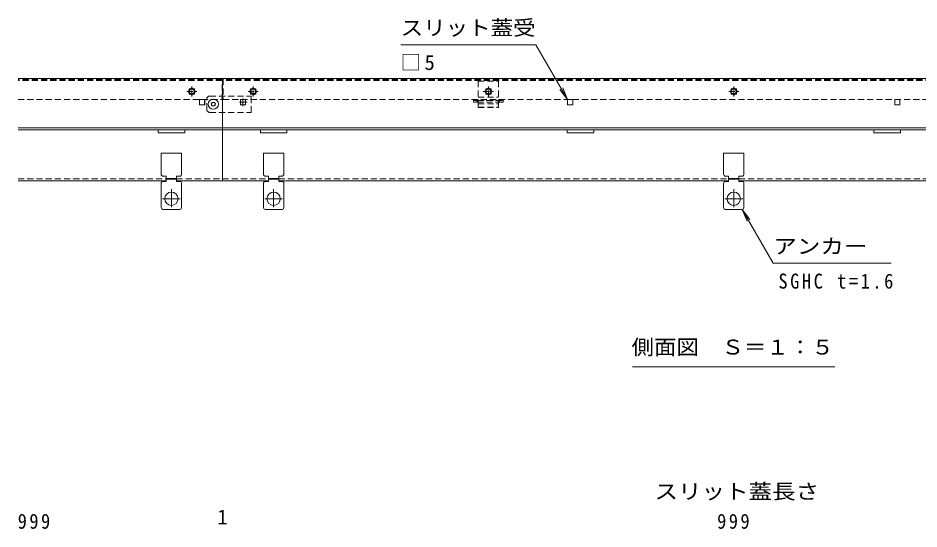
# Model space of a CAD drawing. Units: millimetres at full size, sheet at 1:5. Extents: x -1624 to 1942, y -1375 to 1322.
# Drawn here: x -1575 to -694, y -138 to 362 of the extents above; entities that cross this region are included whole.
import ezdxf
from ezdxf.enums import TextEntityAlignment as Align

# ---------------------------------------------------------------- set-up
doc = ezdxf.new("R2010")
doc.units = ezdxf.units.MM
doc.header["$LTSCALE"] = 5
doc.linetypes.add('CHAIN1', pattern=[8, 5, -1, 1, -1])
doc.linetypes.add('DASHED1', pattern=[1.8, 1.2, -0.6])
for name, color, linetype, lineweight in [('E-2', 3, 'Continuous', 18), ('E-3', 4, 'Continuous', 18), ('E-4', 7, 'Continuous', 18), ('E-5', 7, 'Continuous', 18), ('E-7', 134, 'DASHED1', 9), ('E-8', 5, 'Continuous', 9), ('E-9', 2, 'Continuous', 18), ('E-A', 134, 'DASHED1', 9), ('E-B', 1, 'Continuous', 9), ('E-C', 2, 'Continuous', 18)]:
    doc.layers.add(name, color=color, linetype=linetype, lineweight=lineweight)
doc.styles.add('ＭＳ ゴシック', font='')
doc.styles.get('ＭＳ ゴシック').set_extended_font_data('MS Gothic')

msp = doc.modelspace()

# ---------------------------------------------------------------- linework, layer by layer
at = {"layer": 'E-2', "linetype": 'DASHED1'}
for p, q in [((-1375.52, 301.752), (-1575.02, 301.752)), ((-1375.52, 301.052), (-1575.02, 301.052)), ((-1375.52, 300.352), (-1575.02, 300.352)), ((-1375.52, 281.752), (-1375.52, 301.752)), ((-375.52, 301.752), (-1374.52, 301.752)), ((-375.52, 301.052), (-1374.52, 301.052)), ((-375.52, 300.352), (-1374.52, 300.352)), ((-1407.62, 292.252), (-1405.956, 292.252)), ((-1407.62, 290.587), (-1407.62, 292.252)), ((-1405.02, 284.702), (-1405.02, 294.602)), ((-1404.085, 292.252), (-1402.42, 292.252)), ((-1402.42, 292.252), (-1402.42, 290.587)), ((-1347.62, 292.252), (-1345.956, 292.252)), ((-1347.62, 290.587), (-1347.62, 292.252)), ((-1345.02, 284.702), (-1345.02, 294.602)), ((-1344.085, 292.252), (-1342.42, 292.252)), ((-1342.42, 292.252), (-1342.42, 290.587)), ((-1117.62, 292.252), (-1115.956, 292.252)), ((-1117.62, 290.587), (-1117.62, 292.252)), ((-1115.02, 284.702), (-1115.02, 294.602)), ((-1114.085, 292.252), (-1112.42, 292.252)), ((-1112.42, 292.252), (-1112.42, 290.587)), ((-877.62, 292.252), (-875.956, 292.252)), ((-877.62, 290.587), (-877.62, 292.252)), ((-875.02, 284.702), (-875.02, 294.602)), ((-874.085, 292.252), (-872.42, 292.252)), ((-872.42, 292.252), (-872.42, 290.587)), ((-1409.97, 289.652), (-1400.07, 289.652)), ((-1407.62, 287.052), (-1407.62, 288.717)), ((-1405.956, 287.052), (-1407.62, 287.052)), ((-1402.42, 287.052), (-1404.085, 287.052)), ((-1402.42, 288.717), (-1402.42, 287.052)), ((-1349.97, 289.652), (-1340.07, 289.652)), ((-1347.62, 287.052), (-1347.62, 288.717)), ((-1345.956, 287.052), (-1347.62, 287.052)), ((-1342.42, 287.052), (-1344.085, 287.052)), ((-1342.42, 288.717), (-1342.42, 287.052)), ((-1119.97, 289.652), (-1110.07, 289.652)), ((-1117.62, 287.052), (-1117.62, 288.717)), ((-1115.956, 287.052), (-1117.62, 287.052)), ((-1112.42, 287.052), (-1114.085, 287.052)), ((-1112.42, 288.717), (-1112.42, 287.052)), ((-879.97, 289.652), (-870.07, 289.652)), ((-877.62, 287.052), (-877.62, 288.717)), ((-875.956, 287.052), (-877.62, 287.052)), ((-872.42, 287.052), (-874.085, 287.052)), ((-872.42, 288.717), (-872.42, 287.052)), ((-1575.02, 281.752), (-1375.52, 281.752))]:
    msp.add_line(p, q, dxfattribs=at)
at = {"layer": 'E-2', "color": 4, "linetype": 'DASHED1'}
for p, q in [((-1125.02, 299.752), (-1105.02, 299.752)), ((-1125.02, 299.752), (-1125.02, 280.852)), ((-1105.02, 299.752), (-1105.02, 280.852)), ((-1407.62, 292.252), (-1402.42, 292.252)), ((-1407.62, 292.252), (-1407.62, 287.052)), ((-1402.42, 292.252), (-1402.42, 287.052)), ((-1347.62, 292.252), (-1342.42, 292.252)), ((-1347.62, 292.252), (-1347.62, 287.052)), ((-1342.42, 292.252), (-1342.42, 287.052)), ((-1117.62, 292.252), (-1117.62, 287.052)), ((-1112.42, 292.252), (-1117.62, 292.252)), ((-1112.42, 287.052), (-1112.42, 292.252)), ((-877.62, 292.252), (-872.42, 292.252)), ((-877.62, 292.252), (-877.62, 287.052)), ((-872.42, 292.252), (-872.42, 287.052)), ((-1407.62, 287.052), (-1402.42, 287.052)), ((-1347.62, 287.052), (-1342.42, 287.052)), ((-1125.02, 284.216), (-1105.02, 284.216)), ((-1125.02, 284.009), (-1105.02, 284.009)), ((-1117.62, 287.052), (-1112.42, 287.052)), ((-877.62, 287.052), (-872.42, 287.052)), ((-1125.02, 280.852), (-1125.02, 279.352)), ((-1125.02, 280.752), (-1105.02, 280.752)), ((-1125.02, 279.352), (-1125.02, 273.912)), ((-1125.02, 277.552), (-1105.02, 277.552)), ((-1125.02, 274.265), (-1105.02, 274.265)), ((-1125.02, 273.912), (-1105.02, 273.912)), ((-1105.02, 280.852), (-1105.02, 279.352)), ((-1105.02, 279.352), (-1105.02, 273.912))]:
    msp.add_line(p, q, dxfattribs=at)
at = {"layer": 'E-2', "linetype": 'DASHED1'}
msp.add_lwpolyline([(-1374.52, 301.752), (-1374.52, 281.752), (-375.52, 281.752)], dxfattribs=at)
for points in [[(-1408.556, 289.652), (-1405.02, 293.188), (-1401.485, 289.652), (-1405.02, 286.116)], [(-1348.556, 289.652), (-1345.02, 293.188), (-1341.485, 289.652), (-1345.02, 286.116)], [(-1118.556, 289.652), (-1115.02, 293.188), (-1111.485, 289.652), (-1115.02, 286.116)], [(-878.556, 289.652), (-875.02, 293.188), (-871.485, 289.652), (-875.02, 286.116)]]:
    msp.add_lwpolyline(points, close=True, dxfattribs=at)
for centre in [(-1405.02, 289.652), (-1345.02, 289.652), (-1115.02, 289.652), (-875.02, 289.652)]:
    msp.add_circle(centre, 2.35, dxfattribs=at)
for centre, start, end in [((-1405.02, 289.652), 146.36488, 213.63512), ((-1405.02, 289.652), 56.36488, 123.63512), ((-1405.02, 289.652), 326.36488, 33.63512), ((-1345.02, 289.652), 146.36488, 213.63512), ((-1345.02, 289.652), 56.36488, 123.63512), ((-1345.02, 289.652), 326.36488, 33.63512), ((-1115.02, 289.652), 146.36488, 213.63512), ((-1115.02, 289.652), 56.36488, 123.63512), ((-1115.02, 289.652), 326.36488, 33.63512), ((-875.02, 289.652), 146.36488, 213.63512), ((-875.02, 289.652), 56.36488, 123.63512), ((-875.02, 289.652), 326.36488, 33.63512), ((-1405.02, 289.652), 236.36488, 303.63512), ((-1345.02, 289.652), 236.36488, 303.63512), ((-1115.02, 289.652), 236.36488, 303.63512), ((-875.02, 289.652), 236.36488, 303.63512)]:
    msp.add_arc(centre, 2.55, start, end, dxfattribs=at)
at = {"layer": 'E-3'}
for p, q in [((-1375.02, 302.252), (-1575.02, 302.252)), ((-1129.62, 281.052), (-1129.62, 279.352)), ((-1125.92, 281.052), (-1129.62, 281.052)), ((-1129.62, 279.352), (-1125.92, 279.352)), ((-1125.92, 279.352), (-1125.92, 281.052)), ((-1104.12, 281.052), (-1104.12, 279.352)), ((-1100.42, 281.052), (-1104.12, 281.052)), ((-1104.12, 279.352), (-1100.42, 279.352)), ((-1100.42, 279.352), (-1100.42, 281.052)), ((-1575.02, 254.252), (-1375.02, 254.252)), ((-1575.02, 252.252), (-1375.02, 252.252)), ((-1375.02, 254.252), (-375.02, 254.252)), ((-1375.02, 252.252), (-375.02, 252.252)), ((-1575.02, 202.252), (-1430.02, 202.252)), ((-1420.02, 202.252), (-1375.02, 202.252)), ((-1375.02, 202.252), (-1330.02, 202.252)), ((-1320.02, 202.252), (-880.02, 202.252)), ((-870.02, 202.252), (-430.02, 202.252))]:
    msp.add_line(p, q, dxfattribs=at)
at = {"layer": 'E-3', "linetype": 'DASHED1'}
for p, q in [((-1575.02, 204.252), (-1430.02, 204.252)), ((-1420.02, 204.252), (-1375.02, 204.252)), ((-1375.02, 204.252), (-1330.02, 204.252)), ((-1320.02, 204.252), (-880.02, 204.252)), ((-870.02, 204.252), (-430.02, 204.252))]:
    msp.add_line(p, q, dxfattribs=at)
at = {"layer": 'E-3'}
msp.add_lwpolyline([(-375.02, 302.252), (-1375.02, 302.252), (-1375.02, 202.252)], dxfattribs=at)
for points in [[(-1392.445, 276.752), (-1397.595, 276.752), (-1397.595, 281.902), (-1392.445, 281.902)], [(-1352.445, 276.752), (-1357.595, 276.752), (-1357.595, 281.902), (-1352.445, 281.902)], [(-1037.595, 276.752), (-1032.445, 276.752), (-1032.445, 281.902), (-1037.595, 281.902)], [(-717.595, 276.752), (-712.445, 276.752), (-712.445, 281.902), (-717.595, 281.902)]]:
    msp.add_lwpolyline(points, close=True, dxfattribs=at)
at = {"layer": 'E-5'}
for p, q in [((-1200.777, 335.296), (-1068.434, 335.296)), ((-1068.434, 335.296), (-1037.52, 281.752)), ((-1037.52, 281.752), (-1045.13, 291.669)), ((-1037.52, 281.752), (-1042.304, 293.3)), ((-866.77, 174.252), (-861.987, 162.703)), ((-836.34, 121.545), (-721.16, 121.545)), ((-974.02, 20.335), (-776.02, 20.335))]:
    msp.add_line(p, q, dxfattribs=at)
msp.add_lwpolyline([(-836.34, 121.545), (-866.77, 174.252), (-859.161, 164.335)], dxfattribs=at)
at = {"layer": 'E-7', "linetype": 'Continuous'}
for points in [[(-1438.02, 252.252), (-1412.02, 252.252), (-1412.02, 249.252), (-1438.02, 249.252)], [(-1338.02, 252.252), (-1312.02, 252.252), (-1312.02, 249.252), (-1338.02, 249.252)], [(-1038.02, 252.252), (-1012.02, 252.252), (-1012.02, 249.252), (-1038.02, 249.252)], [(-738.02, 252.252), (-712.02, 252.252), (-712.02, 249.252), (-738.02, 249.252)]]:
    msp.add_lwpolyline(points, close=True, dxfattribs=at)
at = {"layer": 'E-8', "linetype": 'DASHED1'}
for p, q in [((-1126.02, 280.852), (-1104.12, 280.852)), ((-1125.92, 279.352), (-1104.12, 279.352))]:
    msp.add_line(p, q, dxfattribs=at)
at = {"layer": 'E-8'}
for p, q in [((-1104.12, 280.852), (-1104.02, 280.852)), ((-1104.12, 279.352), (-1104.02, 279.352))]:
    msp.add_line(p, q, dxfattribs=at)
for points in [[(-1129.52, 279.352), (-1126.02, 279.352), (-1126.02, 280.852), (-1129.52, 280.852)], [(-1104.02, 279.352), (-1100.52, 279.352), (-1100.52, 280.852), (-1104.02, 280.852)]]:
    msp.add_lwpolyline(points, close=True, dxfattribs=at)
at = {"layer": 'E-9'}
for points in [[(-1397.52, 276.752), (-1392.52, 276.752), (-1392.52, 281.752), (-1397.52, 281.752)], [(-1357.52, 276.752), (-1352.52, 276.752), (-1352.52, 281.752), (-1357.52, 281.752)], [(-1037.52, 276.752), (-1032.52, 276.752), (-1032.52, 281.752), (-1037.52, 281.752)], [(-717.52, 276.752), (-712.52, 276.752), (-712.52, 281.752), (-717.52, 281.752)]]:
    msp.add_lwpolyline(points, close=True, dxfattribs=at)
at = {"layer": 'E-A'}
for p, q in [((-1390.52, 281.752), (-1390.52, 282.252)), ((-1387.52, 285.252), (-1347.02, 285.252)), ((-1347.02, 285.252), (-1347.02, 281.752)), ((-1390.52, 272.252), (-1390.52, 281.752)), ((-1357.595, 281.902), (-1357.595, 276.752)), ((-1352.445, 281.902), (-1357.595, 281.902)), ((-1357.595, 276.752), (-1352.445, 276.752)), ((-1352.445, 276.752), (-1352.445, 281.902)), ((-1347.02, 269.252), (-1347.02, 281.752)), ((-1387.52, 269.252), (-1347.02, 269.252)), ((-1347.02, 269.252), (-1347.018, 269.252))]:
    msp.add_line(p, q, dxfattribs=at)
at = {"layer": 'E-A', "linetype": 'CHAIN1'}
for p, q in [((-1355.02, 282.863), (-1355.02, 275.152)), ((-1358.323, 279.327), (-1350.916, 279.327))]:
    msp.add_line(p, q, dxfattribs=at)
at = {"layer": 'E-A'}
for centre, start, end in [((-1387.52, 282.252), 90, 180), ((-1387.52, 272.252), 180, 270)]:
    msp.add_arc(centre, 3, start, end, dxfattribs=at)
at = {"layer": 'E-B'}
for p, q in [((-1435.02, 208.752), (-1435.02, 229.252)), ((-1435.02, 229.252), (-1415.02, 229.252)), ((-1415.02, 208.752), (-1415.02, 229.252)), ((-1335.02, 208.752), (-1335.02, 229.252)), ((-1335.02, 229.252), (-1315.02, 229.252)), ((-1315.02, 208.752), (-1315.02, 229.252)), ((-885.02, 208.752), (-885.02, 229.252)), ((-885.02, 229.252), (-865.02, 229.252)), ((-865.02, 208.752), (-865.02, 229.252)), ((-1420.02, 204.502), (-1430.02, 204.502)), ((-1420.02, 204.002), (-1430.02, 204.002)), ((-1420.02, 206.752), (-1420.02, 201.752)), ((-1417.02, 206.752), (-1420.02, 206.752)), ((-1320.02, 204.502), (-1330.02, 204.502)), ((-1320.02, 204.002), (-1330.02, 204.002)), ((-1320.02, 206.752), (-1320.02, 201.752)), ((-1317.02, 206.752), (-1320.02, 206.752)), ((-870.02, 204.502), (-880.02, 204.502)), ((-870.02, 204.002), (-880.02, 204.002)), ((-870.02, 206.752), (-870.02, 201.752)), ((-867.02, 206.752), (-870.02, 206.752)), ((-1435.02, 199.752), (-1435.02, 176.002)), ((-1433.02, 201.752), (-1430.02, 201.752)), ((-1417.02, 201.752), (-1420.02, 201.752)), ((-1415.02, 199.752), (-1415.02, 176.002)), ((-1335.02, 199.752), (-1335.02, 176.002)), ((-1333.02, 201.752), (-1330.02, 201.752)), ((-1317.02, 201.752), (-1320.02, 201.752)), ((-1315.02, 199.752), (-1315.02, 176.002)), ((-885.02, 199.752), (-885.02, 176.002)), ((-883.02, 201.752), (-880.02, 201.752)), ((-867.02, 201.752), (-870.02, 201.752)), ((-865.02, 199.752), (-865.02, 176.002)), ((-1433.27, 174.252), (-1416.77, 174.252)), ((-1333.27, 174.252), (-1316.77, 174.252)), ((-883.27, 174.252), (-866.77, 174.252))]:
    msp.add_line(p, q, dxfattribs=at)
at = {"layer": 'E-B', "linetype": 'DASHED1'}
for p, q in [((-1435.02, 199.752), (-1435.02, 199.252)), ((-1415.02, 199.252), (-1415.02, 199.752)), ((-1335.02, 199.752), (-1335.02, 199.252)), ((-1315.02, 199.252), (-1315.02, 199.752)), ((-885.02, 199.752), (-885.02, 199.252)), ((-865.02, 199.252), (-865.02, 199.752))]:
    msp.add_line(p, q, dxfattribs=at)
at = {"layer": 'E-B', "linetype": 'CHAIN1'}
for p, q in [((-1425.02, 194.065), (-1425.02, 176.592)), ((-1325.02, 194.065), (-1325.02, 176.592)), ((-875.02, 194.065), (-875.02, 176.592)), ((-1433.757, 184.752), (-1416.284, 184.752)), ((-1333.757, 184.752), (-1316.284, 184.752)), ((-883.757, 184.752), (-866.284, 184.752))]:
    msp.add_line(p, q, dxfattribs=at)
at = {"layer": 'E-B'}
for points in [[(-1433.02, 206.752), (-1430.02, 206.752), (-1430.02, 201.752)], [(-1333.02, 206.752), (-1330.02, 206.752), (-1330.02, 201.752)], [(-883.02, 206.752), (-880.02, 206.752), (-880.02, 201.752)]]:
    msp.add_lwpolyline(points, dxfattribs=at)
for centre in [(-1425.02, 184.752), (-1325.02, 184.752), (-875.02, 184.752)]:
    msp.add_circle(centre, 6.5, dxfattribs=at)
for centre, radius, start, end in [((-1433.02, 208.752), 2, 180, 270), ((-1417.02, 208.752), 2, 270, 0), ((-1333.02, 208.752), 2, 180, 270), ((-1317.02, 208.752), 2, 270, 0), ((-883.02, 208.752), 2, 180, 270), ((-867.02, 208.752), 2, 270, 0), ((-1433.02, 199.752), 2, 90, 180), ((-1417.02, 199.752), 2, 0, 90), ((-1333.02, 199.752), 2, 90, 180), ((-1317.02, 199.752), 2, 0, 90), ((-883.02, 199.752), 2, 90, 180), ((-867.02, 199.752), 2, 0, 90), ((-1433.27, 176.002), 1.75, 180, 270), ((-1416.77, 176.002), 1.75, 270, 0), ((-1333.27, 176.002), 1.75, 180, 270), ((-1316.77, 176.002), 1.75, 270, 0), ((-883.27, 176.002), 1.75, 180, 270), ((-866.77, 176.002), 1.75, 270, 0)]:
    msp.add_arc(centre, radius, start, end, dxfattribs=at)
at = {"layer": 'E-C'}
msp.add_lwpolyline([(-1383.02, 275.52), (-1385.02, 275.52), (-1386.02, 277.252), (-1385.02, 278.984), (-1383.02, 278.984), (-1382.02, 277.252)], close=True, dxfattribs=at)
msp.add_circle((-1384.02, 277.252), 5, dxfattribs=at)

# ---------------------------------------------------------------- texts
at = {"layer": 'E-4', "color": 2, "style": 'ＭＳ ゴシック', "width": 1.15}
msp.add_text('スリット蓋長さ', height=14.66, dxfattribs=at).set_placement((-952.52, -113.418), align=Align.BOTTOM_LEFT)
at = {"layer": 'E-4', "color": 2, "style": 'ＭＳ ゴシック'}
msp.add_text('1', height=14.66, dxfattribs=at).set_placement((-1380.02, -138.418), align=Align.BOTTOM_LEFT)
at = {"layer": 'E-4', "color": 2, "char_height": 14.66, "attachment_point": 7, "style": 'ＭＳ ゴシック'}
for insert in [(-1575.317, -138.418), (-891.27, -138.418)]:
    msp.add_mtext('\\T1.27;\\W0.9;999', dxfattribs=dict(at, insert=insert))
at = {"layer": 'E-5', "color": 2, "style": 'ＭＳ ゴシック'}
for s, width, p in [('スリット蓋受', 1.1, (-1200.777, 340.296)), ('アンカー', 1.15, (-836.34, 126.545)), ('側面図\u3000Ｓ＝１：５', 1.1, (-975.02, 27.835))]:
    msp.add_text(s, height=14.66, dxfattribs=dict(at, width=width)).set_placement(p, align=Align.BOTTOM_LEFT)
at = {"layer": 'E-5', "color": 2, "char_height": 14.66, "attachment_point": 7, "style": 'ＭＳ ゴシック'}
for s, insert in [('\\T1.17;□5', (-1200.777, 310.296)), ('\\T1.28;\\W0.9;SGHC\\~t=1.6', (-831.34, 96.545))]:
    msp.add_mtext(s, dxfattribs=dict(at, insert=insert))

doc.saveas('drawing.dxf')
